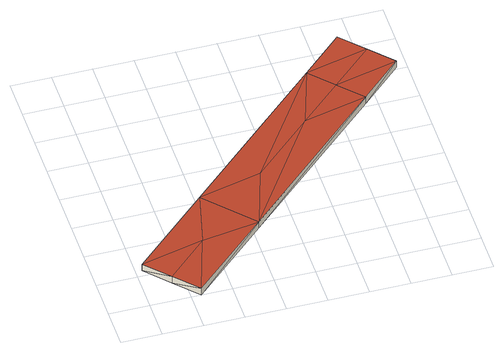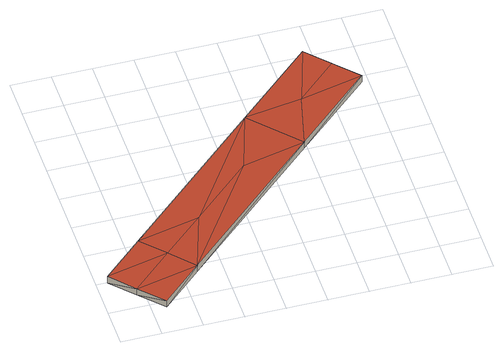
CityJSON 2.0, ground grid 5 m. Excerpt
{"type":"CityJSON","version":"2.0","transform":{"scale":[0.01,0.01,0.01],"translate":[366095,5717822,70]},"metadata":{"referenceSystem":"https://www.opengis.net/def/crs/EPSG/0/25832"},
"CityObjects":{
"building1":{"type":"Building","attributes":{"Geometrietyp2DReferenz":"2000","Gemeindeschluessel":"05513000","function":"53001_1800","roofType":"9999","measuredHeight":1},"geometry":[{"type":"Solid","lod":"2","boundaries":[[[[0,1,2]],[[1,3,2]],[[4,5,0]],[[5,1,0]],[[6,7,4]],[[7,5,4]],[[8,9,6]],[[9,7,6]],[[10,11,8]],[[11,9,8]],[[12,13,10]],[[13,11,10]],[[14,15,12]],[[15,13,12]],[[16,17,14]],[[17,15,14]],[[18,19,16]],[[19,17,16]],[[2,3,18]],[[3,19,18]],[[3,1,20]],[[20,1,5]],[[20,5,17]],[[17,5,21]],[[21,5,7]],[[21,7,22]],[[22,7,23]],[[23,7,11]],[[11,7,9]],[[23,11,13]],[[23,13,15]],[[17,19,20]],[[20,19,3]],[[15,17,22]],[[22,17,21]],[[15,22,23]],[[2,24,0]],[[24,4,0]],[[24,16,4]],[[16,25,4]],[[25,6,4]],[[25,26,6]],[[26,27,6]],[[27,10,6]],[[10,8,6]],[[27,12,10]],[[27,14,12]],[[16,24,18]],[[24,2,18]],[[14,26,16]],[[26,25,16]],[[14,27,26]]]],"semantics":{"surfaces":[{"type":"WallSurface"},{"type":"GroundSurface"},{"type":"RoofSurface"}],"values":[[0,0,0,0,0,0,0,0,0,0,0,0,0,0,0,0,0,0,0,0,1,1,1,1,1,1,1,1,1,1,1,1,1,1,1,1,2,2,2,2,2,2,2,2,2,2,2,2,2,2,2,2]]}}]}
},
"vertices":[
[77,591,138],[77,591,38],[349,298,138],[349,298,38],[1031,1475,143],[1031,1475,43],[2809,3123,153],[2809,3123,53],[3323,3599,156],[3323,3599,56],[3595,3305,156],[3595,3305,56],[3867,3012,156],[3867,3012,56],[3353,2536,153],[3353,2536,53],[1574,888,143],[1574,888,43],[621,5,138],[621,5,38],[862,774,41],[1816,1657,46],[2568,2354,50],[3081,2829,53],[862,774,141],[1816,1657,146],[2568,2354,150],[3081,2829,153]
]}
